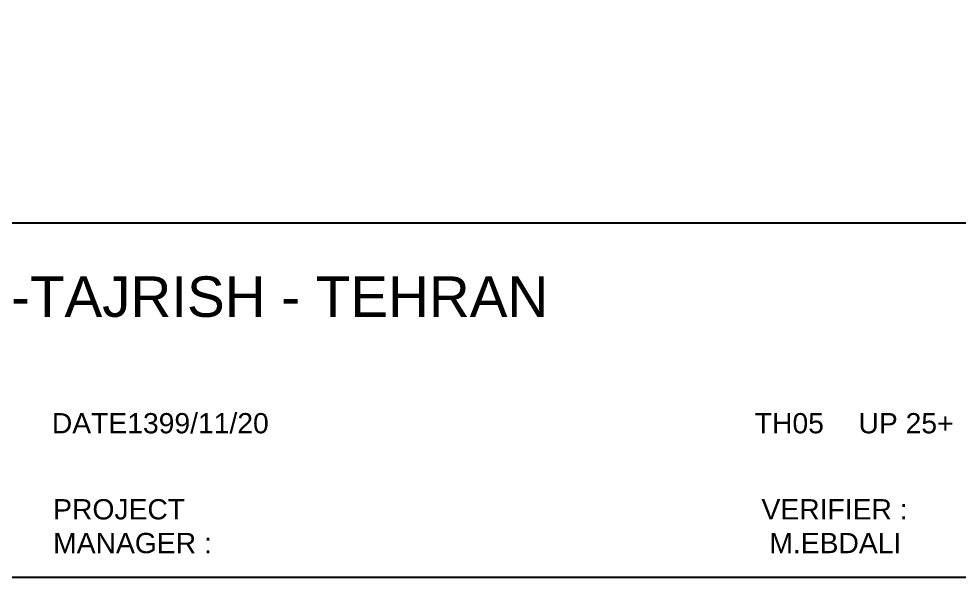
# Model space of a CAD drawing. Header units: millimetres. Extents: x 2822564 to 2991989, y -324396 to -253399.
# Drawn here: x 2909580 to 2924333, y -324396 to -315642 of the extents above; entities that cross this region are included whole.
import ezdxf

# ---------------------------------------------------------------- set-up
doc = ezdxf.new("R2010")
doc.units = ezdxf.units.MM
doc.styles.add('111', font='ipt-homa.shx')

msp = doc.modelspace()

# ---------------------------------------------------------------- linework, layer by layer
at = {"color": 150, "ltscale": 0.5}
for points in [[(2940882, -290278.2), (2894206.5, -290278.2), (2894206.5, -324395.7), (2940882, -324395.7)], [(2940882, -290278.2), (2894206.5, -290278.2), (2894206.5, -324395.7), (2940882, -324395.7)], [(2939770.6, -291389.5), (2899763.1, -291389.5), (2899763.1, -318839.1), (2939770.6, -318839.1)], [(2939770.6, -291389.5), (2899763.1, -291389.5), (2899763.1, -318839.1), (2939770.6, -318839.1)]]:
    msp.add_lwpolyline(points, close=True, dxfattribs=at)

# ---------------------------------------------------------------- texts
at = {"ltscale": 0.5, "attachment_point": 1, "style": '111'}
for s, width, gutter_width, heights, insert, char_height in [('{\\fArial|b0|i0|c178|p34;\\C150;PROJECT:\\C251;\\c6710371;SHOHADA-E-TAJRISH - TEHRAN}', 98980.285, 46709.7, [6936.2], (2899799.4, -319679.9), 635.04), ('{\\fArial|b0|i0|c178|p34;\\C150;DATE\\C251;\\c6710371;1399/11/20}', 18881.249, 1, [1508], (2910098.5, -321823.2), 317.52), ('{\\fArial|b0|i0|c178|p34;\\C251;\\c6710371;TH\\C150;05}', 18881.249, 1, [1508], (2921126.4, -321823.2), 317.52), ('{\\fArial|b0|i0|c178|p34;\\C251;\\c6710371;TH\\C150;05}', 18881.249, 1, [1508], (2921126.4, -321823.2), 317.52), ('{\\fArial|b0|i0|c178|p34;\\C251;\\c6710371;UP 25+}', 18881.249, 1, [1508], (2922753.5, -321823.2), 317.52), ('{\\fArial|b0|i0|c178|p34;\\C150;PROJECT\\PMANAGER : }', 31986.857, 1, [9269.1], (2910118.8, -323172.6), 317.52), ('{\\fArial|b0|i0|c178|p34;\\C150;VERIFIER :\\P \\C251;\\c6710371;M.EBDALI}', 26340.698, 1, [7839.2], (2921232, -323172.6), 317.52)]:
    msp.add_mtext_dynamic_manual_height_columns(s, width=width, gutter_width=gutter_width, heights=heights, dxfattribs=dict(at, insert=insert, char_height=char_height))

doc.saveas('drawing.dxf')
